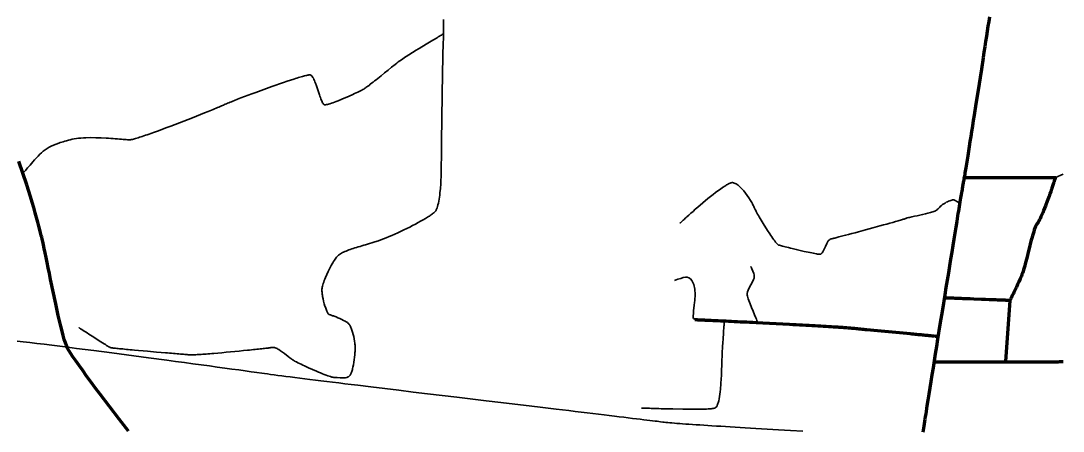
# Model space of a CAD drawing. Header units: inches. Extents: x -107 to 376, y -240 to 294.
# Drawn here: x 221.8 to 376.3, y -15.7 to 45.1 of the extents above; entities that cross this region are included whole.
import ezdxf

# ---------------------------------------------------------------- set-up
doc = ezdxf.new("R2010")
doc.units = ezdxf.units.IN
doc.header["$MEASUREMENT"] = 0
for name, color, linetype in [('Routes 2', 7, 'Continuous'), ('Routes 3', 7, 'Continuous'), ('Routes 4', 7, 'Continuous')]:
    doc.layers.add(name, color=color, linetype=linetype)

msp = doc.modelspace()

# ---------------------------------------------------------------- linework, layer by layer
at = {"layer": 'Routes 2', "color": 7, "lineweight": 106, "true_color": 0xffffff}
for points in [[(365.39, 45.73), (365.29, 45.06), (365.18, 44.36), (365.07, 43.63), (364.95, 42.88), (364.83, 42.1), (364.71, 41.31), (364.59, 40.5), (364.46, 39.67), (364.2, 37.99), (363.66, 34.55), (363.4, 32.85), (363.13, 31.17), (363.01, 30.35), (362.88, 29.54), (362.75, 28.75), (362.63, 27.99), (362.51, 27.24), (362.4, 26.52), (362.29, 25.83), (362.18, 25.16), (362.08, 24.53), (361.98, 23.94), (361.89, 23.38), (361.81, 22.86), (361.77, 22.62), (361.73, 22.39), (361.69, 22.16), (361.66, 21.95), (361.62, 21.76), (361.59, 21.57), (361.56, 21.4), (361.53, 21.24), (361.51, 21.09), (361.48, 20.95), (361.46, 20.82), (361.43, 20.67), (361.4, 20.51), (361.37, 20.33), (361.34, 20.13), (361.3, 19.91), (361.26, 19.68), (361.22, 19.43), (361.18, 19.17), (361.13, 18.89), (361.08, 18.6), (361.03, 18.3), (360.98, 17.98), (360.92, 17.65), (360.86, 17.3), (360.8, 16.94), (360.74, 16.57), (360.68, 16.19), (360.61, 15.8), (360.55, 15.4), (360.41, 14.56), (360.27, 13.69), (360.12, 12.77), (359.96, 11.83), (359.81, 10.86), (359.64, 9.85), (359.48, 8.83), (359.31, 7.78), (359.13, 6.72), (358.96, 5.64), (358.78, 4.56), (358.43, 2.36), (358.07, 0.15), (357.72, -2.05), (357.55, -3.13), (357.37, -4.2), (357.21, -5.25), (357.04, -6.29), (356.88, -7.3), (356.72, -8.29), (356.57, -9.25), (356.42, -10.17), (356.28, -11.07), (356.14, -11.92), (356.08, -12.34), (356.01, -12.74), (355.95, -13.13), (355.89, -13.51), (355.83, -13.88), (355.78, -14.23), (355.72, -14.58), (355.67, -14.91), (355.62, -15.23), (355.57, -15.53), (355.53, -15.82)], [(237.79, -15.66), (237.11, -14.77), (236.41, -13.86), (233.57, -10.13), (232.88, -9.22), (232.22, -8.33), (231.59, -7.49), (231.01, -6.68), (230.47, -5.93), (229.98, -5.24), (229.56, -4.63), (229.2, -4.09), (229.06, -3.86), (228.93, -3.65), (228.82, -3.46), (228.74, -3.3), (228.6, -2.98), (228.45, -2.57), (228.29, -2.06), (228.12, -1.48), (227.95, -0.82), (227.77, -0.1), (227.58, 0.68), (227.39, 1.5), (227.01, 3.23), (226.25, 6.81), (226.08, 7.68), (225.91, 8.52), (225.74, 9.32), (225.59, 10.08), (225.45, 10.77), (225.32, 11.4), (225.21, 11.96), (225.1, 12.42), (225.02, 12.8), (224.95, 13.07), (224.88, 13.35), (224.78, 13.72), (224.66, 14.17), (224.52, 14.71), (224.35, 15.31), (224.17, 15.98), (223.96, 16.7), (223.75, 17.46), (223.51, 18.27), (223.26, 19.1), (222.73, 20.83), (222.15, 22.58), (221.54, 24.29)]]:
    msp.add_lwpolyline(points, dxfattribs=at)
at = {"layer": 'Routes 3', "color": 7, "lineweight": 70, "true_color": 0xffffff}
for points in [[(361.66, 21.95), (361.66, 21.95), (361.67, 21.95), (361.69, 21.95), (361.72, 21.95), (361.75, 21.95), (361.79, 21.95), (361.84, 21.95), (361.89, 21.95), (361.95, 21.95), (362.02, 21.95), (362.17, 21.95), (362.35, 21.95), (362.54, 21.95), (362.76, 21.95), (363, 21.95), (363.26, 21.95), (363.54, 21.95), (363.83, 21.95), (364.14, 21.95), (364.46, 21.95), (364.79, 21.95), (365.14, 21.95), (365.5, 21.95), (365.86, 21.95), (366.23, 21.95), (367, 21.95), (367.78, 21.95), (369.37, 21.95), (370.14, 21.95), (370.53, 21.95), (370.9, 21.95), (371.27, 21.95), (371.63, 21.95), (371.97, 21.95), (372.31, 21.95), (372.64, 21.95), (372.95, 21.95), (373.24, 21.95), (373.52, 21.95), (373.78, 21.95), (374.03, 21.95), (374.25, 21.95), (374.45, 21.95), (374.63, 21.95), (374.79, 21.95), (374.86, 21.95), (374.92, 21.95), (374.98, 21.95), (375.03, 21.95), (375.07, 21.95), (375.11, 21.95), (375.14, 21.95), (375.16, 21.95), (375.17, 21.95), (375.18, 21.95), (375.18, 21.95), (375.17, 21.93), (375.16, 21.9), (375.15, 21.86), (375.13, 21.81), (375.12, 21.75), (375.09, 21.68), (375.07, 21.6), (375.04, 21.51), (375, 21.41), (374.97, 21.3), (374.93, 21.19), (374.89, 21.07), (374.85, 20.94), (374.8, 20.8), (374.7, 20.51), (374.6, 20.2), (374.48, 19.87), (374.36, 19.52), (374.24, 19.17), (373.98, 18.44), (373.7, 17.71), (373.57, 17.36), (373.43, 17.02), (373.29, 16.69), (373.16, 16.37), (373.03, 16.08), (372.96, 15.95), (372.9, 15.82), (372.84, 15.69), (372.78, 15.58), (372.72, 15.47), (372.66, 15.37), (372.61, 15.28), (372.55, 15.2), (372.45, 15.04), (372.4, 14.96), (372.35, 14.86), (372.3, 14.76), (372.25, 14.65), (372.15, 14.42), (372.05, 14.16), (371.96, 13.89), (371.86, 13.59), (371.77, 13.28), (371.68, 12.96), (371.59, 12.62), (371.5, 12.28), (371.32, 11.58), (371.15, 10.86), (370.98, 10.15), (370.89, 9.81), (370.81, 9.47), (370.72, 9.15), (370.64, 8.83), (370.56, 8.54), (370.47, 8.26), (370.39, 8), (370.31, 7.76), (370.22, 7.54), (370.14, 7.33), (369.96, 6.91), (369.77, 6.49), (369.58, 6.07), (369.39, 5.66), (369.21, 5.27), (369.12, 5.09), (369.03, 4.91), (368.95, 4.75), (368.87, 4.59), (368.79, 4.44), (368.72, 4.3), (368.66, 4.18), (368.6, 4.06), (368.55, 3.96), (368.51, 3.88), (368.47, 3.81), (368.45, 3.76), (368.43, 3.72), (368.42, 3.71), (368.42, 3.7), (368.4, 3.7), (368.37, 3.71), (368.31, 3.71), (368.23, 3.71), (368.14, 3.72), (368.03, 3.72), (367.9, 3.72), (367.75, 3.73), (367.59, 3.74), (367.42, 3.74), (367.23, 3.75), (367.03, 3.76), (366.81, 3.77), (366.59, 3.77), (366.36, 3.78), (366.12, 3.79), (365.87, 3.8), (365.61, 3.81), (365.35, 3.82), (364.8, 3.84), (364.24, 3.87), (363.11, 3.91), (362.54, 3.93), (361.99, 3.95), (361.46, 3.97), (361.21, 3.98), (360.96, 3.99), (360.72, 4), (360.49, 4.01), (360.27, 4.02), (360.06, 4.03), (359.86, 4.04), (359.67, 4.04), (359.5, 4.05), (359.34, 4.06), (359.2, 4.06), (359.08, 4.07), (358.97, 4.07), (358.88, 4.07), (358.8, 4.08), (358.75, 4.08), (358.72, 4.08), (358.71, 4.08)], [(368.42, 3.7), (367.77, -5.36)], [(321.73, 0.88), (321.74, 0.88), (321.75, 0.88), (321.76, 0.88), (321.79, 0.88), (321.82, 0.88), (321.86, 0.88), (321.9, 0.87), (321.95, 0.87), (322.01, 0.87), (322.07, 0.87), (322.14, 0.86), (322.21, 0.86), (322.29, 0.86), (322.38, 0.85), (322.47, 0.85), (322.57, 0.84), (322.67, 0.84), (322.78, 0.83), (322.89, 0.83), (323.01, 0.82), (323.13, 0.82), (323.26, 0.81), (323.39, 0.8), (323.53, 0.8), (323.67, 0.79), (323.82, 0.78), (323.97, 0.78), (324.13, 0.77), (324.45, 0.75), (324.8, 0.74), (325.15, 0.72), (325.52, 0.7), (325.91, 0.69), (326.31, 0.67), (326.72, 0.65), (327.14, 0.63), (327.57, 0.61), (328.01, 0.58), (328.46, 0.56), (328.92, 0.54), (329.39, 0.52), (329.86, 0.49), (330.34, 0.47), (330.83, 0.45), (331.81, 0.4), (332.8, 0.35), (333.8, 0.3), (334.79, 0.24), (335.78, 0.19), (336.27, 0.17), (336.75, 0.14), (337.23, 0.12), (337.7, 0.09), (338.17, 0.06), (338.63, 0.04), (339.08, 0.01), (339.52, -0.01), (339.95, -0.04), (340.37, -0.06), (340.78, -0.08), (341.17, -0.11), (341.55, -0.13), (341.92, -0.15), (342.28, -0.18), (342.62, -0.2), (342.94, -0.22), (343.09, -0.23), (343.24, -0.24), (343.39, -0.25), (343.53, -0.26), (343.66, -0.27), (343.8, -0.28), (343.92, -0.29), (344.04, -0.3), (344.16, -0.31), (344.27, -0.32), (344.38, -0.33), (344.48, -0.34), (344.57, -0.34), (344.66, -0.35), (344.84, -0.37), (345.03, -0.39), (345.22, -0.41), (345.42, -0.42), (345.63, -0.44), (345.84, -0.47), (346.06, -0.49), (346.29, -0.51), (346.52, -0.53), (346.76, -0.55), (347, -0.58), (347.25, -0.6), (347.76, -0.65), (348.28, -0.7), (348.81, -0.75), (349.35, -0.8), (350.45, -0.9), (351.54, -1.01), (352.08, -1.06), (352.62, -1.11), (353.14, -1.16), (353.65, -1.21), (353.9, -1.23), (354.14, -1.25), (354.38, -1.28), (354.61, -1.3), (354.84, -1.32), (355.07, -1.34), (355.28, -1.36), (355.49, -1.38), (355.7, -1.4), (355.89, -1.42), (356.08, -1.44), (356.26, -1.45), (356.43, -1.47), (356.6, -1.49), (356.75, -1.5), (356.9, -1.51), (357.03, -1.53), (357.16, -1.54), (357.27, -1.55), (357.38, -1.56), (357.47, -1.57), (357.56, -1.58), (357.63, -1.58), (357.68, -1.59), (357.73, -1.59), (357.76, -1.6), (357.78, -1.6), (357.79, -1.6)], [(357.19, -5.36), (357.24, -5.36), (357.3, -5.37), (357.36, -5.37), (357.43, -5.37), (357.5, -5.37), (357.58, -5.37), (357.75, -5.37), (357.94, -5.37), (358.15, -5.37), (358.38, -5.37), (358.62, -5.37), (358.88, -5.37), (359.15, -5.37), (359.44, -5.37), (359.74, -5.37), (360.05, -5.37), (360.38, -5.37), (360.72, -5.37), (361.07, -5.37), (361.43, -5.37), (361.8, -5.37), (362.18, -5.37), (362.56, -5.37), (362.96, -5.37), (363.36, -5.37), (363.76, -5.37), (364.17, -5.37), (365.01, -5.37), (365.85, -5.37), (367.55, -5.37), (368.39, -5.37), (369.23, -5.37), (369.63, -5.37), (370.04, -5.37), (370.44, -5.37), (370.83, -5.37), (371.21, -5.37), (371.59, -5.37), (371.96, -5.37), (372.31, -5.37), (372.66, -5.37), (373, -5.37), (373.32, -5.37), (373.63, -5.37), (373.93, -5.37), (374.22, -5.37), (374.49, -5.37), (374.74, -5.37), (374.98, -5.37), (375.2, -5.37), (375.4, -5.37), (375.59, -5.37), (375.76, -5.36), (375.83, -5.36), (375.9, -5.36), (375.97, -5.36), (376.03, -5.36), (376.08, -5.36), (376.13, -5.36), (376.18, -5.36), (376.22, -5.36), (376.25, -5.36), (376.28, -5.36), (376.3, -5.36), (376.31, -5.36), (376.32, -5.36), (376.33, -5.36)]]:
    msp.add_lwpolyline(points, dxfattribs=at)
at = {"layer": 'Routes 4', "color": 7, "lineweight": 35, "true_color": 0xffffff}
for points in [[(284.49, 45.34), (284.5, 44.62), (284.5, 43.91), (284.5, 43.57), (284.49, 43.24), (284.49, 42.92), (284.48, 42.61), (284.47, 42.32), (284.46, 42.04), (284.45, 41.97), (284.45, 41.89), (284.44, 41.71), (284.44, 41.51), (284.43, 41.29), (284.42, 41.04), (284.41, 40.77), (284.41, 40.48), (284.4, 40.17), (284.39, 39.84), (284.38, 39.49), (284.38, 39.12), (284.37, 38.74), (284.36, 38.35), (284.35, 37.94), (284.34, 37.52), (284.34, 37.09), (284.33, 36.65), (284.32, 36.2), (284.31, 35.28), (284.29, 34.34), (284.28, 33.38), (284.25, 31.47), (284.24, 30.53), (284.23, 30.07), (284.22, 29.62), (284.22, 29.17), (284.21, 28.73), (284.21, 28.31), (284.2, 27.89), (284.2, 27.49), (284.19, 27.1), (284.19, 26.73), (284.19, 26.37), (284.18, 26.03), (284.18, 25.71), (284.18, 25.41), (284.17, 25.13), (284.17, 24.87), (284.17, 24.63), (284.17, 24.42), (284.16, 24.23), (284.16, 24.07), (284.16, 24), (284.16, 23.93), (284.16, 23.87), (284.16, 23.82), (284.16, 23.74), (284.16, 23.54), (284.16, 23.32), (284.16, 23.08), (284.15, 22.82), (284.14, 22.54), (284.13, 22.24), (284.12, 21.94), (284.11, 21.62), (284.07, 20.97), (284.02, 20.3), (283.96, 19.64), (283.92, 19.32), (283.88, 19.01), (283.83, 18.7), (283.78, 18.41), (283.73, 18.14), (283.67, 17.88), (283.61, 17.65), (283.54, 17.43), (283.46, 17.24), (283.42, 17.16), (283.38, 17.08), (283.34, 17.01), (283.3, 16.95), (283.25, 16.89), (283.19, 16.83), (283.13, 16.77), (283.05, 16.7), (282.96, 16.63), (282.87, 16.56), (282.76, 16.48), (282.65, 16.4), (282.52, 16.31), (282.39, 16.22), (282.25, 16.13), (282.11, 16.04), (281.95, 15.95), (281.8, 15.85), (281.46, 15.65), (281.1, 15.45), (280.72, 15.24), (280.32, 15.02), (279.9, 14.81), (279.48, 14.59), (278.61, 14.16), (277.72, 13.74), (277.28, 13.54), (276.85, 13.35), (276.42, 13.16), (276, 12.99), (275.6, 12.83), (275.21, 12.68), (274.84, 12.54), (274.66, 12.48), (274.49, 12.42), (274.32, 12.37), (274.16, 12.32), (273.85, 12.23), (273.54, 12.14), (273.24, 12.05), (272.95, 11.96), (272.67, 11.88), (272.39, 11.8), (272.12, 11.72), (271.85, 11.65), (271.6, 11.57), (271.35, 11.49), (271.11, 11.42), (270.88, 11.34), (270.66, 11.27), (270.44, 11.19), (270.24, 11.11), (270.04, 11.03), (269.86, 10.95), (269.68, 10.87), (269.51, 10.79), (269.35, 10.7), (269.21, 10.61), (269.07, 10.51), (268.94, 10.42), (268.83, 10.31), (268.72, 10.21), (268.63, 10.1), (268.53, 9.97), (268.42, 9.82), (268.31, 9.66), (268.2, 9.49), (268.09, 9.3), (267.97, 9.11), (267.86, 8.9), (267.63, 8.47), (267.4, 8.02), (267.19, 7.55), (266.99, 7.1), (266.9, 6.87), (266.82, 6.65), (266.74, 6.44), (266.67, 6.23), (266.61, 6.03), (266.56, 5.84), (266.52, 5.67), (266.49, 5.51), (266.47, 5.36), (266.46, 5.23), (266.47, 5.1), (266.48, 4.95), (266.49, 4.8), (266.51, 4.64), (266.54, 4.48), (266.57, 4.31), (266.64, 3.95), (266.72, 3.58), (266.82, 3.22), (266.92, 2.87), (266.98, 2.71), (267.03, 2.55), (267.09, 2.4), (267.14, 2.26), (267.2, 2.13), (267.25, 2.01), (267.3, 1.9), (267.36, 1.82), (267.41, 1.74), (267.45, 1.69), (267.5, 1.65), (267.54, 1.63), (267.6, 1.62), (267.66, 1.59), (267.74, 1.56), (267.84, 1.53), (267.94, 1.49), (268.05, 1.45), (268.17, 1.41), (268.29, 1.36), (268.56, 1.26), (268.84, 1.14), (269.13, 1.02), (269.41, 0.89), (269.68, 0.76), (269.93, 0.62), (270.04, 0.56), (270.14, 0.49), (270.24, 0.43), (270.32, 0.36), (270.39, 0.3), (270.45, 0.23), (270.51, 0.15), (270.58, 0.06), (270.63, -0.04), (270.69, -0.15), (270.75, -0.28), (270.81, -0.41), (270.86, -0.55), (270.91, -0.69), (271.01, -1), (271.1, -1.32), (271.18, -1.65), (271.25, -1.98), (271.31, -2.31), (271.36, -2.62), (271.37, -2.77), (271.39, -2.91), (271.4, -3.04), (271.4, -3.17), (271.4, -3.41), (271.4, -3.54), (271.39, -3.69), (271.38, -3.84), (271.37, -4), (271.34, -4.35), (271.3, -4.71), (271.25, -5.08), (271.19, -5.46), (271.13, -5.83), (271.06, -6.18), (271.02, -6.35), (270.98, -6.51), (270.94, -6.66), (270.9, -6.8), (270.86, -6.94), (270.81, -7.06), (270.76, -7.17), (270.72, -7.26), (270.67, -7.35), (270.61, -7.42), (270.55, -7.48), (270.48, -7.54), (270.41, -7.59), (270.33, -7.63), (270.25, -7.67), (270.16, -7.7), (269.97, -7.74), (269.78, -7.76), (269.57, -7.77), (269.36, -7.77), (269.15, -7.76), (268.73, -7.73), (268.53, -7.71), (268.35, -7.71), (268.3, -7.71), (268.24, -7.7), (268.18, -7.69), (268.11, -7.68), (268.03, -7.66), (267.95, -7.64), (267.86, -7.61), (267.76, -7.58), (267.55, -7.52), (267.32, -7.44), (267.08, -7.35), (266.82, -7.25), (266.54, -7.15), (266.26, -7.03), (265.97, -6.92), (265.67, -6.79), (265.07, -6.53), (264.47, -6.27), (264.18, -6.13), (263.9, -6), (263.63, -5.87), (263.37, -5.75), (263.13, -5.63), (262.91, -5.52), (262.7, -5.41), (262.52, -5.32), (262.44, -5.27), (262.37, -5.23), (262.24, -5.15), (262.11, -5.07), (261.99, -4.98), (261.72, -4.79), (261.45, -4.58), (260.9, -4.15), (260.63, -3.94), (260.35, -3.75), (260.08, -3.57), (259.95, -3.5), (259.81, -3.43), (259.68, -3.37), (259.56, -3.32), (259.43, -3.28), (259.31, -3.26), (259.19, -3.24), (259.07, -3.24), (258.96, -3.26), (258.9, -3.27), (258.82, -3.29), (258.73, -3.3), (258.61, -3.32), (258.48, -3.34), (258.32, -3.36), (258.15, -3.38), (257.97, -3.4), (257.77, -3.42), (257.56, -3.45), (257.33, -3.47), (257.09, -3.5), (256.84, -3.53), (256.58, -3.55), (256.31, -3.58), (256.04, -3.61), (255.75, -3.64), (255.45, -3.67), (254.85, -3.73), (254.22, -3.79), (252.93, -3.91), (252.29, -3.97), (251.65, -4.03), (251.03, -4.08), (250.43, -4.14), (250.14, -4.16), (249.85, -4.18), (249.58, -4.21), (249.31, -4.23), (249.06, -4.25), (248.81, -4.26), (248.58, -4.28), (248.36, -4.3), (248.15, -4.31), (247.96, -4.32), (247.79, -4.34), (247.63, -4.34), (247.48, -4.35), (247.36, -4.36), (247.25, -4.36), (247.16, -4.36), (247.09, -4.36), (247.04, -4.36), (246.98, -4.35), (246.89, -4.35), (246.78, -4.34), (246.65, -4.33), (246.51, -4.31), (246.34, -4.3), (246.16, -4.29), (245.96, -4.27), (245.74, -4.25), (245.51, -4.23), (245.27, -4.21), (245.01, -4.19), (244.74, -4.17), (244.47, -4.15), (244.18, -4.12), (243.88, -4.1), (243.58, -4.07), (243.26, -4.04), (242.62, -3.99), (241.96, -3.93), (240.62, -3.82), (239.95, -3.76), (239.3, -3.7), (238.67, -3.64), (238.36, -3.62), (238.06, -3.59), (237.77, -3.56), (237.49, -3.54), (237.22, -3.51), (236.96, -3.48), (236.71, -3.46), (236.48, -3.44), (236.26, -3.42), (236.06, -3.39), (235.87, -3.37), (235.7, -3.36), (235.55, -3.34), (235.41, -3.32), (235.3, -3.31), (235.21, -3.29), (235.14, -3.28), (235.09, -3.27), (235.04, -3.25), (235.01, -3.23), (234.97, -3.21), (234.92, -3.18), (234.86, -3.14), (234.8, -3.1), (234.73, -3.06), (234.65, -3.01), (234.56, -2.96), (234.38, -2.84), (234.18, -2.71), (233.95, -2.57), (233.72, -2.42), (233.47, -2.27), (232.95, -1.93), (232.42, -1.6), (232.17, -1.43), (231.91, -1.27), (231.67, -1.11), (231.44, -0.96), (231.23, -0.82), (231.03, -0.7), (230.94, -0.64), (230.86, -0.58), (230.78, -0.53), (230.71, -0.49), (230.64, -0.45), (230.59, -0.41), (230.54, -0.38), (230.5, -0.35), (230.47, -0.33), (230.44, -0.31), (230.43, -0.3), (230.42, -0.3)], [(284.5, 43.22), (284.49, 43.21), (284.44, 43.18), (284.38, 43.14), (284.29, 43.09), (284.17, 43.02), (284.04, 42.94), (283.89, 42.85), (283.72, 42.75), (283.53, 42.64), (283.33, 42.52), (283.12, 42.39), (282.89, 42.26), (282.66, 42.12), (282.41, 41.97), (281.91, 41.67), (280.87, 41.04), (280.36, 40.73), (280.12, 40.58), (279.88, 40.44), (279.65, 40.3), (279.44, 40.16), (279.23, 40.03), (279.04, 39.91), (278.86, 39.8), (278.67, 39.67), (278.46, 39.53), (278.25, 39.38), (278.02, 39.21), (277.79, 39.04), (277.55, 38.85), (277.3, 38.66), (276.79, 38.26), (276.27, 37.85), (275.75, 37.42), (275.23, 37.01), (274.74, 36.61), (274.5, 36.41), (274.27, 36.23), (274.05, 36.05), (273.84, 35.88), (273.64, 35.73), (273.46, 35.58), (273.29, 35.45), (273.13, 35.34), (273, 35.24), (272.88, 35.16), (272.77, 35.1), (272.67, 35.03), (272.53, 34.96), (272.37, 34.88), (272.19, 34.78), (272, 34.69), (271.78, 34.58), (271.55, 34.47), (271.31, 34.35), (271.05, 34.23), (270.52, 33.99), (269.41, 33.51), (268.86, 33.29), (268.6, 33.18), (268.35, 33.09), (268.1, 33), (267.87, 32.92), (267.66, 32.85), (267.46, 32.8), (267.29, 32.75), (267.13, 32.72), (267, 32.7), (266.89, 32.7), (266.81, 32.71), (266.75, 32.74), (266.69, 32.8), (266.63, 32.89), (266.57, 32.99), (266.51, 33.12), (266.44, 33.26), (266.38, 33.42), (266.31, 33.59), (266.24, 33.78), (266.17, 33.98), (266.1, 34.19), (265.96, 34.62), (265.81, 35.06), (265.66, 35.49), (265.5, 35.91), (265.43, 36.1), (265.35, 36.29), (265.27, 36.46), (265.2, 36.62), (265.12, 36.76), (265.04, 36.88), (264.97, 36.98), (264.89, 37.05), (264.82, 37.11), (264.74, 37.13), (264.69, 37.14), (264.62, 37.13), (264.54, 37.12), (264.44, 37.11), (264.33, 37.09), (264.2, 37.06), (264.06, 37.02), (263.91, 36.99), (263.75, 36.94), (263.57, 36.89), (263.39, 36.84), (263.19, 36.78), (262.98, 36.72), (262.77, 36.65), (262.54, 36.58), (262.31, 36.51), (261.82, 36.35), (261.3, 36.18), (260.76, 36), (260.2, 35.81), (259.63, 35.61), (259.04, 35.4), (257.85, 34.98), (256.67, 34.54), (256.09, 34.33), (255.53, 34.12), (254.98, 33.91), (254.45, 33.71), (253.96, 33.52), (253.49, 33.33), (253.27, 33.25), (253.06, 33.16), (252.86, 33.08), (252.66, 33), (252.48, 32.93), (252.31, 32.85), (252.15, 32.79), (252.01, 32.72), (251.87, 32.66), (251.72, 32.6), (251.56, 32.53), (251.39, 32.45), (251.2, 32.37), (251, 32.29), (250.79, 32.2), (250.57, 32.11), (250.34, 32.02), (250.09, 31.92), (249.84, 31.81), (249.59, 31.71), (249.04, 31.49), (248.48, 31.26), (247.88, 31.02), (247.27, 30.78), (246.65, 30.54), (246.01, 30.29), (244.73, 29.79), (244.09, 29.55), (243.46, 29.31), (242.84, 29.08), (242.24, 28.86), (241.66, 28.65), (241.1, 28.45), (240.84, 28.35), (240.58, 28.26), (240.33, 28.18), (240.09, 28.1), (239.85, 28.02), (239.63, 27.94), (239.42, 27.88), (239.22, 27.81), (239.04, 27.76), (238.86, 27.7), (238.7, 27.66), (238.55, 27.62), (238.41, 27.58), (238.29, 27.56), (238.19, 27.54), (238.1, 27.52), (238.03, 27.52), (237.97, 27.52), (237.82, 27.52), (237.66, 27.53), (237.46, 27.54), (237.24, 27.56), (237, 27.58), (236.74, 27.6), (236.46, 27.62), (236.16, 27.65), (235.84, 27.67), (235.52, 27.69), (235.18, 27.72), (234.83, 27.74), (234.47, 27.76), (233.73, 27.8), (232.97, 27.82), (232.22, 27.83), (231.48, 27.81), (231.11, 27.8), (230.76, 27.77), (230.41, 27.74), (230.08, 27.7), (229.76, 27.65), (229.45, 27.59), (229.16, 27.52), (228.89, 27.45), (228.62, 27.38), (228.37, 27.31), (228.13, 27.23), (227.9, 27.16), (227.67, 27.09), (227.46, 27.02), (227.06, 26.87), (226.69, 26.72), (226.35, 26.57), (226.03, 26.4), (225.73, 26.22), (225.44, 26.03), (225.17, 25.83), (224.91, 25.6), (224.65, 25.36), (224.39, 25.09), (224.13, 24.81), (223.88, 24.52), (223.64, 24.25), (223.42, 23.99), (223.22, 23.76), (223.03, 23.54), (222.85, 23.34), (222.7, 23.16), (222.56, 23), (222.44, 22.87), (222.34, 22.75), (222.26, 22.67), (222.21, 22.6), (222.17, 22.56), (222.16, 22.55), (222.16, 22.55)], [(376.33, 22.4), (375.18, 21.95)], [(319.54, 15.17), (319.55, 15.18), (319.57, 15.19), (319.59, 15.22), (319.64, 15.26), (319.69, 15.3), (319.75, 15.36), (319.82, 15.43), (319.9, 15.5), (319.99, 15.58), (320.09, 15.67), (320.2, 15.77), (320.31, 15.88), (320.43, 15.99), (320.56, 16.1), (320.84, 16.36), (321.15, 16.63), (321.47, 16.91), (321.81, 17.21), (322.17, 17.53), (322.91, 18.16), (323.68, 18.8), (324.06, 19.11), (324.44, 19.41), (324.81, 19.7), (325.17, 19.97), (325.52, 20.22), (325.85, 20.45), (326.16, 20.66), (326.31, 20.75), (326.45, 20.83), (326.59, 20.91), (326.71, 20.97), (326.84, 21.03), (326.95, 21.08), (327.05, 21.12), (327.15, 21.15), (327.24, 21.16), (327.32, 21.17), (327.45, 21.15), (327.58, 21.11), (327.72, 21.06), (327.86, 20.99), (328, 20.9), (328.14, 20.79), (328.28, 20.68), (328.42, 20.55), (328.56, 20.41), (328.7, 20.27), (328.98, 19.95), (329.25, 19.61), (329.51, 19.25), (329.75, 18.89), (329.98, 18.54), (330.18, 18.2), (330.27, 18.04), (330.35, 17.89), (330.43, 17.74), (330.49, 17.61), (330.55, 17.49), (330.6, 17.37), (330.65, 17.28), (330.69, 17.17), (330.76, 17.03), (330.84, 16.88), (330.93, 16.71), (331.03, 16.51), (331.15, 16.31), (331.28, 16.09), (331.42, 15.85), (331.56, 15.61), (331.87, 15.11), (332.52, 14.07), (332.85, 13.57), (333, 13.34), (333.16, 13.11), (333.31, 12.9), (333.45, 12.7), (333.58, 12.52), (333.71, 12.36), (333.82, 12.22), (333.93, 12.1), (334.02, 12.01), (334.09, 11.95), (334.15, 11.91), (334.21, 11.9), (334.29, 11.88), (334.41, 11.85), (334.56, 11.81), (334.73, 11.77), (334.93, 11.72), (335.14, 11.66), (335.38, 11.6), (335.63, 11.54), (335.9, 11.47), (336.18, 11.4), (336.76, 11.26), (337.36, 11.11), (337.96, 10.97), (338.54, 10.85), (338.81, 10.79), (339.07, 10.74), (339.32, 10.69), (339.54, 10.65), (339.75, 10.62), (339.94, 10.59), (340.09, 10.57), (340.23, 10.57), (340.33, 10.57), (340.4, 10.59), (340.46, 10.62), (340.52, 10.66), (340.57, 10.71), (340.62, 10.77), (340.73, 10.91), (340.82, 11.09), (340.92, 11.29), (341.11, 11.72), (341.31, 12.15), (341.41, 12.35), (341.52, 12.52), (341.64, 12.66), (341.71, 12.72), (341.77, 12.76), (341.84, 12.8), (341.91, 12.82), (341.95, 12.83), (342.01, 12.84), (342.07, 12.86), (342.16, 12.88), (342.25, 12.9), (342.36, 12.93), (342.49, 12.96), (342.62, 12.99), (342.77, 13.03), (342.92, 13.07), (343.09, 13.12), (343.27, 13.16), (343.46, 13.21), (343.65, 13.26), (344.07, 13.37), (344.52, 13.49), (344.99, 13.62), (345.49, 13.75), (346, 13.88), (347.05, 14.17), (348.12, 14.46), (349.17, 14.75), (349.68, 14.89), (350.17, 15.02), (350.64, 15.15), (351.08, 15.28), (351.49, 15.4), (351.68, 15.45), (351.87, 15.51), (352.04, 15.56), (352.2, 15.61), (352.36, 15.65), (352.5, 15.69), (352.63, 15.73), (352.75, 15.77), (352.85, 15.8), (352.94, 15.83), (353.02, 15.86), (353.09, 15.88), (353.23, 15.93), (353.38, 15.98), (353.54, 16.02), (353.89, 16.11), (354.27, 16.19), (354.67, 16.27), (355.49, 16.44), (355.9, 16.53), (356.29, 16.62), (356.66, 16.72), (356.83, 16.78), (356.99, 16.83), (357.15, 16.89), (357.29, 16.94), (357.42, 17.01), (357.53, 17.07), (357.63, 17.14), (357.72, 17.21), (357.78, 17.28), (357.84, 17.35), (357.98, 17.5), (358.12, 17.64), (358.29, 17.78), (358.46, 17.91), (358.64, 18.03), (358.82, 18.14), (359, 18.25), (359.18, 18.34), (359.35, 18.42), (359.52, 18.49), (359.67, 18.54), (359.81, 18.58), (359.93, 18.6), (360.03, 18.61), (360.13, 18.6), (360.22, 18.57), (360.41, 18.49), (360.59, 18.39), (360.75, 18.27), (360.82, 18.22), (360.88, 18.17), (360.92, 18.13), (360.96, 18.09), (360.98, 18.07), (360.99, 18.06)], [(330.02, 8.73), (330.04, 8.71), (330.07, 8.64), (330.13, 8.53), (330.19, 8.4), (330.34, 8.06), (330.47, 7.69), (330.52, 7.51), (330.55, 7.34), (330.55, 7.18), (330.51, 7), (330.42, 6.79), (330.31, 6.55), (330.02, 6.02), (329.74, 5.47), (329.62, 5.21), (329.54, 4.97), (329.5, 4.74), (329.5, 4.64), (329.51, 4.51), (329.55, 4.35), (329.6, 4.16), (329.66, 3.95), (329.74, 3.71), (329.93, 3.2), (330.14, 2.66), (330.36, 2.11), (330.58, 1.59), (330.77, 1.13), (330.86, 0.93), (330.93, 0.76), (330.99, 0.63), (331.04, 0.52), (331.07, 0.46), (331.08, 0.43)], [(318.73, 6.68), (319.23, 6.84), (319.66, 6.98), (320.02, 7.09), (320.34, 7.14), (320.62, 7.14), (320.87, 7.07), (321.09, 6.92), (321.29, 6.68), (321.6, 6.06), (321.76, 5.36), (321.79, 4.58), (321.73, 3.7), (321.7, 3.4), (321.65, 3.02), (321.55, 2.17), (321.52, 1.77), (321.5, 1.42), (321.51, 1.17), (321.56, 1.04), (321.76, 0.95), (322.03, 0.9), (322.27, 0.88), (322.37, 0.88)], [(313.85, -12.23), (313.87, -12.23), (313.92, -12.23), (314, -12.24), (314.1, -12.24), (314.24, -12.24), (314.39, -12.25), (314.58, -12.26), (314.78, -12.27), (315.01, -12.27), (315.26, -12.28), (315.52, -12.29), (315.8, -12.3), (316.1, -12.31), (316.41, -12.32), (316.73, -12.33), (317.06, -12.34), (317.76, -12.36), (318.48, -12.37), (319.94, -12.4), (320.67, -12.41), (321.37, -12.41), (321.71, -12.41), (322.04, -12.41), (322.36, -12.41), (322.66, -12.4), (322.95, -12.4), (323.23, -12.39), (323.48, -12.38), (323.72, -12.37), (323.94, -12.35), (324.14, -12.34), (324.32, -12.32), (324.46, -12.3), (324.59, -12.27), (324.68, -12.25), (324.75, -12.22), (324.81, -12.18), (324.87, -12.13), (324.92, -12.06), (324.98, -11.99), (325.03, -11.9), (325.07, -11.8), (325.12, -11.69), (325.16, -11.58), (325.2, -11.45), (325.28, -11.17), (325.34, -10.86), (325.4, -10.53), (325.45, -10.18), (325.5, -9.81), (325.54, -9.42), (325.6, -8.63), (325.65, -7.84), (325.67, -7.46), (325.68, -7.09), (325.7, -6.73), (325.71, -6.4), (325.72, -6.09), (325.73, -5.81), (325.73, -5.56), (325.75, -5.3), (325.76, -5), (325.77, -4.68), (325.79, -4.33), (325.81, -3.98), (325.85, -3.23), (325.9, -2.46), (325.92, -2.09), (325.95, -1.72), (325.97, -1.37), (325.99, -1.04), (326.01, -0.73), (326.03, -0.45), (326.03, -0.32), (326.04, -0.2), (326.05, -0.08), (326.06, 0.02), (326.06, 0.11), (326.07, 0.19), (326.07, 0.26), (326.08, 0.32), (326.08, 0.37), (326.08, 0.41), (326.08, 0.43), (326.08, 0.43)], [(337.73, -15.67), (335.91, -15.56), (334.15, -15.46), (332.45, -15.36), (330.8, -15.26), (329.22, -15.17), (328.46, -15.12), (327.72, -15.07), (326.99, -15.03), (326.28, -14.99), (325.6, -14.94), (324.93, -14.9), (324.28, -14.86), (323.66, -14.82), (323.05, -14.78), (322.47, -14.74), (321.91, -14.71), (321.38, -14.67), (320.87, -14.63), (320.38, -14.6), (319.92, -14.57), (319.49, -14.53), (319.08, -14.5), (318.7, -14.47), (318.34, -14.44), (318.01, -14.41), (317.72, -14.39), (317.45, -14.36), (317.21, -14.34), (317, -14.31), (316.64, -14.27), (316.42, -14.24), (316.15, -14.2), (315.84, -14.16), (315.48, -14.12), (315.08, -14.07), (314.64, -14.02), (314.16, -13.96), (313.64, -13.89), (313.09, -13.83), (312.5, -13.76), (311.88, -13.68), (311.22, -13.6), (310.53, -13.52), (309.81, -13.43), (309.06, -13.34), (308.28, -13.25), (307.47, -13.15), (306.64, -13.05), (305.78, -12.95), (304.9, -12.84), (304, -12.73), (303.08, -12.62), (302.13, -12.51), (301.17, -12.4), (299.2, -12.16), (297.17, -11.92), (295.08, -11.67), (292.96, -11.42), (290.81, -11.16), (286.46, -10.64), (282.12, -10.12), (279.97, -9.86), (277.85, -9.6), (275.77, -9.35), (273.74, -9.1), (271.78, -8.86), (270.82, -8.75), (269.88, -8.63), (268.96, -8.52), (268.06, -8.41), (267.18, -8.3), (266.33, -8.2), (265.5, -8.09), (264.7, -7.99), (263.93, -7.9), (263.18, -7.8), (262.46, -7.71), (261.78, -7.62), (261.13, -7.54), (260.51, -7.46), (259.92, -7.39), (259.37, -7.31), (258.86, -7.25), (258.39, -7.18), (257.96, -7.12), (257.56, -7.07), (256.82, -6.97), (256.42, -6.91), (256, -6.85), (255.11, -6.73), (254.16, -6.59), (253.14, -6.46), (252.08, -6.31), (250.96, -6.16), (249.8, -6), (248.59, -5.83), (247.35, -5.66), (246.08, -5.49), (244.78, -5.32), (243.46, -5.14), (240.77, -4.78), (235.34, -4.07), (232.67, -3.72), (231.36, -3.55), (230.08, -3.39), (228.82, -3.23), (227.6, -3.08), (226.42, -2.93), (225.29, -2.79), (224.2, -2.66), (223.17, -2.54), (222.19, -2.42), (221.28, -2.32)]]:
    msp.add_lwpolyline(points, dxfattribs=at)

doc.saveas('drawing.dxf')
